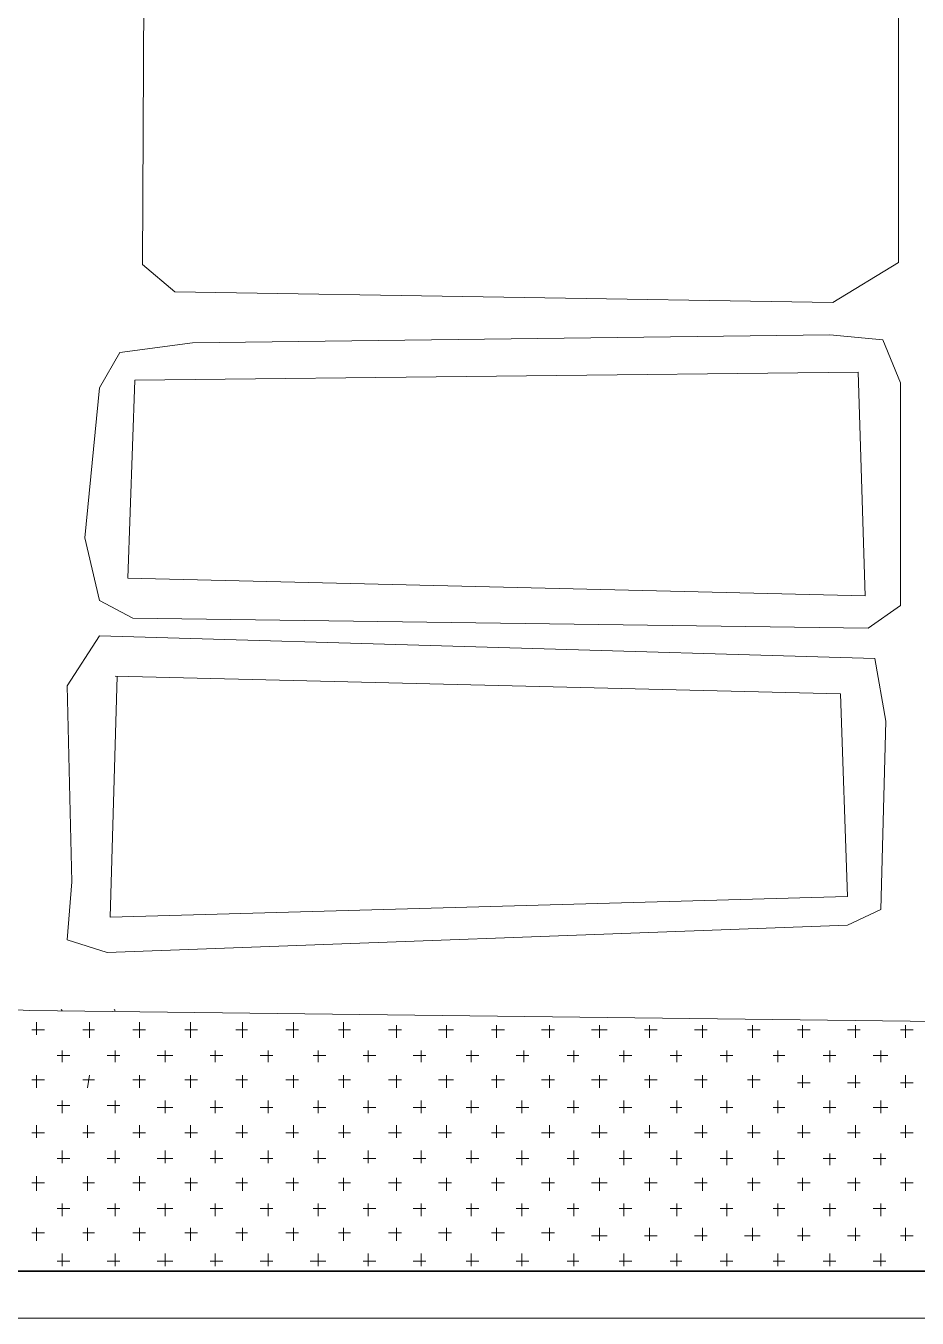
# Model space of a CAD drawing. Header units: millimetres. Extents: x -1787 to 4633, y 81 to 2259.
# Drawn here: x 2782.8 to 2893.4, y 1421.8 to 1582.1 of the extents above; entities that cross this region are included whole.
import ezdxf

# ---------------------------------------------------------------- set-up
doc = ezdxf.new("R2010")
doc.units = ezdxf.units.MM
doc.header["$MEASUREMENT"] = 0
doc.layers.get('0').update_dxf_attribs({"linetype": 'CONTINUOUS'})

msp = doc.modelspace()

# ---------------------------------------------------------------- linework, layer by layer
at = {"color": 5, "linetype": 'Continuous', "lineweight": 20, "true_color": 0x000005}
for points in [[(3645.69714, 1845.46948), (3342.1445, 1602.60304), (3105.48046, 1471.50138), (3032.38946, 1456.9075), (2783.32062, 1459.94789), (2651.24604, 1466.51514)], [(2650.39473, 1421.76058), (3045.40233, 1421.76058), (3045.40233, 1421.76058)]]:
    msp.add_lwpolyline(points, dxfattribs=at)
at = {"color": 4, "linetype": 'Continuous', "lineweight": 15, "true_color": 0x000004}
msp.add_lwpolyline([(3068.75254, 1464.08283), (3038.59186, 1544.34915), (2905.05788, 1546.90308), (2901.89587, 1554.0784), (2904.69303, 1627.1694), (2891.07208, 1627.1694), (2891.07208, 1552.74063), (2882.92383, 1547.75439), (2801.31974, 1549.09216), (2797.30642, 1552.4974), (2797.67127, 1627.1694), (2721.05342, 1627.1694), (2716.06717, 1629.96656), (2706.33792, 1628.38556), (2723.85058, 1564.90219), (2723.85058, 1557.11879), (2716.67525, 1553.34871), (2492.17278, 1571.10459), (2259.64367, 1608.80544), (2040.12744, 1677.03181)], dxfattribs=at)
at = {"color": 2, "linetype": 'Continuous', "lineweight": 20, "true_color": 0x000002}
for points in [[(2791.95533, 1537.17383), (2794.50926, 1541.55199), (2803.50882, 1542.76815), (2882.55899, 1543.74107), (2889.12623, 1543.13299), (2891.31531, 1537.78191), (2891.31531, 1510.17515), (2887.302, 1507.37799), (2796.09027, 1508.59415), (2791.95533, 1510.78323), (2790.1311, 1518.56663)], [(2787.94202, 1500.20267), (2791.95533, 1506.40507), (2888.15331, 1503.60791), (2889.49108, 1495.82451), (2888.883, 1472.47431), (2884.74807, 1470.52846), (2792.92826, 1467.12322), (2787.94202, 1468.70422), (2788.5501, 1475.87954)]]:
    msp.add_lwpolyline(points, close=True, dxfattribs=at)
at = {"color": 7, "linetype": 'Continuous', "lineweight": 15, "true_color": 0x000007}
msp.add_lwpolyline([(2796.3335, 1538.14675), (2795.48219, 1513.58039), (2886.93715, 1511.39131), (2886.08584, 1539.11968)], close=True, dxfattribs=at)
msp.add_lwpolyline([(2793.90118, 1501.41883), (2883.89676, 1499.22975), (2884.74807, 1474.05531), (2793.29311, 1471.50138), (2794.14442, 1501.41883)], dxfattribs=at)
at = {"color": 1, "linetype": 'Continuous', "lineweight": 35, "true_color": 0x000001}
msp.add_lwpolyline([(3045.40233, 1427.59813), (2650.02988, 1427.59813), (2640.42225, 1437.32739), (2640.42225, 1450.94834), (2656.59713, 1466.51514)], dxfattribs=at)
at = {"color": 3, "linetype": 'Continuous', "lineweight": 15, "true_color": 0x000003}
for points in [[(2787.33394, 1459.94789), (2787.21232, 1460.06951), (2787.21232, 1460.06951)], [(2793.90118, 1459.94789), (2793.77957, 1460.06951), (2793.77957, 1460.06951)], [(2783.56386, 1457.51558), (2785.14486, 1457.51558), (2785.14486, 1457.51558)], [(2784.17193, 1456.9075), (2784.17193, 1458.48851), (2784.17193, 1458.48851)], [(2789.88787, 1457.51558), (2791.34726, 1457.51558), (2791.34726, 1457.51558)], [(2790.73918, 1456.54266), (2790.73918, 1458.48851), (2790.73918, 1458.48851)], [(2796.09027, 1457.51558), (2797.67127, 1457.51558), (2797.67127, 1457.51558)], [(2796.94158, 1456.54266), (2796.94158, 1458.48851), (2796.94158, 1458.48851)], [(2802.5359, 1457.51558), (2804.1169, 1457.51558), (2804.1169, 1457.51558)], [(2803.26559, 1456.54266), (2803.26559, 1458.48851), (2803.26559, 1458.48851)], [(2808.85991, 1457.51558), (2810.3193, 1457.51558), (2810.3193, 1457.51558)], [(2809.71122, 1456.54266), (2809.71122, 1458.48851), (2809.71122, 1458.48851)], [(2815.06231, 1457.51558), (2816.64331, 1457.51558), (2816.64331, 1457.51558)], [(2816.03523, 1456.54266), (2816.03523, 1458.48851), (2816.03523, 1458.48851)], [(2821.62955, 1457.51558), (2823.08894, 1457.51558), (2823.08894, 1457.51558)], [(2822.23763, 1456.54266), (2822.23763, 1458.48851), (2822.23763, 1458.48851)], [(2827.83195, 1457.51558), (2829.41295, 1457.51558), (2829.41295, 1457.51558)], [(2828.80487, 1456.54266), (2828.80487, 1458.12366), (2828.80487, 1458.12366)], [(2834.03435, 1457.51558), (2835.85858, 1457.51558), (2835.85858, 1457.51558)], [(2835.00727, 1456.54266), (2835.00727, 1458.12366), (2835.00727, 1458.12366)], [(2840.60159, 1457.51558), (2842.18259, 1457.51558), (2842.18259, 1457.51558)], [(2841.20967, 1456.54266), (2841.20967, 1458.12366), (2841.20967, 1458.12366)], [(2846.80399, 1457.51558), (2848.38499, 1457.51558), (2848.38499, 1457.51558)], [(2847.77691, 1456.54266), (2847.77691, 1458.12366), (2847.77691, 1458.12366)], [(2853.00639, 1457.51558), (2854.95224, 1457.51558), (2854.95224, 1457.51558)], [(2853.97931, 1456.54266), (2853.97931, 1458.12366), (2853.97931, 1458.12366)], [(2859.57363, 1457.51558), (2861.15463, 1457.51558), (2861.15463, 1457.51558)], [(2860.18171, 1456.54266), (2860.18171, 1458.12366), (2860.18171, 1458.12366)], [(2865.77603, 1457.51558), (2867.35703, 1457.51558), (2867.35703, 1457.51558)], [(2866.74895, 1456.54266), (2866.74895, 1458.12366), (2866.74895, 1458.12366)], [(2872.34327, 1457.51558), (2873.92428, 1457.51558), (2873.92428, 1457.51558)], [(2872.95135, 1456.54266), (2872.95135, 1458.12366), (2872.95135, 1458.12366)], [(2878.54567, 1457.51558), (2880.12667, 1457.51558), (2880.12667, 1457.51558)], [(2879.15375, 1456.54266), (2879.15375, 1458.12366), (2879.15375, 1458.12366)], [(2884.74807, 1457.51558), (2886.32907, 1457.51558), (2886.32907, 1457.51558)], [(2885.72099, 1456.54266), (2885.72099, 1458.12366), (2885.72099, 1458.12366)], [(2891.31531, 1457.51558), (2892.89632, 1457.51558), (2892.89632, 1457.51558)], [(2891.92339, 1456.54266), (2891.92339, 1458.12366), (2891.92339, 1458.12366)], [(2786.72586, 1454.35357), (2788.30687, 1454.35357), (2788.30687, 1454.35357)], [(2787.33394, 1453.50227), (2787.33394, 1454.96165), (2787.33394, 1454.96165)], [(2792.92826, 1454.35357), (2794.50926, 1454.35357), (2794.50926, 1454.35357)], [(2793.90118, 1453.50227), (2793.90118, 1454.96165), (2793.90118, 1454.96165)], [(2799.13066, 1454.35357), (2801.07651, 1454.35357), (2801.07651, 1454.35357)], [(2800.10358, 1453.50227), (2800.10358, 1454.96165), (2800.10358, 1454.96165)], [(2805.6979, 1454.35357), (2807.27891, 1454.35357), (2807.27891, 1454.35357)], [(2806.30598, 1453.50227), (2806.30598, 1454.96165), (2806.30598, 1454.96165)], [(2811.9003, 1454.35357), (2813.4813, 1454.35357), (2813.4813, 1454.35357)], [(2812.87323, 1453.50227), (2812.87323, 1454.96165), (2812.87323, 1454.96165)], [(2818.46754, 1454.35357), (2820.04855, 1454.35357), (2820.04855, 1454.35357)], [(2819.07562, 1453.50227), (2819.07562, 1454.96165), (2819.07562, 1454.96165)], [(2824.66994, 1454.35357), (2826.25095, 1454.35357), (2826.25095, 1454.35357)], [(2825.27802, 1453.50227), (2825.27802, 1454.96165), (2825.27802, 1454.96165)], [(2830.87234, 1454.35357), (2832.45334, 1454.35357), (2832.45334, 1454.35357)], [(2831.84527, 1453.50227), (2831.84527, 1454.96165), (2831.84527, 1454.96165)], [(2837.43958, 1454.35357), (2839.02059, 1454.35357), (2839.02059, 1454.35357)], [(2838.04766, 1453.50227), (2838.04766, 1454.96165), (2838.04766, 1454.96165)], [(2843.64198, 1454.35357), (2845.22299, 1454.35357), (2845.22299, 1454.35357)], [(2844.61491, 1453.50227), (2844.61491, 1454.96165), (2844.61491, 1454.96165)], [(2849.966, 1454.35357), (2851.42538, 1454.35357), (2851.42538, 1454.35357)], [(2850.81731, 1453.50227), (2850.81731, 1454.96165), (2850.81731, 1454.96165)], [(2856.41162, 1454.35357), (2857.99263, 1454.35357), (2857.99263, 1454.35357)], [(2857.0197, 1453.50227), (2857.0197, 1454.96165), (2857.0197, 1454.96165)], [(2862.73564, 1454.35357), (2864.19503, 1454.35357), (2864.19503, 1454.35357)], [(2863.58695, 1453.50227), (2863.58695, 1454.96165), (2863.58695, 1454.96165)], [(2868.93804, 1454.35357), (2870.51904, 1454.35357), (2870.51904, 1454.35357)], [(2869.78935, 1453.50227), (2869.78935, 1454.96165), (2869.78935, 1454.96165)], [(2875.50528, 1454.35357), (2876.96467, 1454.35357), (2876.96467, 1454.35357)], [(2876.11336, 1453.50227), (2876.11336, 1454.96165), (2876.11336, 1454.96165)], [(2881.70768, 1454.35357), (2883.28868, 1454.35357), (2883.28868, 1454.35357)], [(2882.55899, 1453.50227), (2882.55899, 1454.96165), (2882.55899, 1454.96165)], [(2887.91008, 1454.35357), (2889.73431, 1454.35357), (2889.73431, 1454.35357)], [(2888.883, 1453.50227), (2888.883, 1454.96165), (2888.883, 1454.96165)], [(2783.56386, 1451.31318), (2785.14486, 1451.31318), (2785.14486, 1451.31318)], [(2784.17193, 1450.34026), (2784.17193, 1451.92126), (2784.17193, 1451.92126)], [(2789.88787, 1451.31318), (2791.34726, 1451.31318), (2791.34726, 1451.31318)], [(2790.49595, 1450.34026), (2790.73918, 1451.92126), (2790.73918, 1451.92126)], [(2796.09027, 1451.31318), (2797.67127, 1451.31318), (2797.67127, 1451.31318)], [(2796.94158, 1450.34026), (2796.94158, 1451.92126), (2796.94158, 1451.92126)], [(2802.5359, 1451.31318), (2804.1169, 1451.31318), (2804.1169, 1451.31318)], [(2803.26559, 1450.34026), (2803.26559, 1451.92126), (2803.26559, 1451.92126)], [(2808.85991, 1451.31318), (2810.3193, 1451.31318), (2810.3193, 1451.31318)], [(2809.71122, 1450.34026), (2809.71122, 1451.92126), (2809.71122, 1451.92126)], [(2815.06231, 1451.31318), (2816.64331, 1451.31318), (2816.64331, 1451.31318)], [(2816.03523, 1450.34026), (2816.03523, 1451.92126), (2816.03523, 1451.92126)], [(2821.62955, 1451.31318), (2823.08894, 1451.31318), (2823.08894, 1451.31318)], [(2822.23763, 1450.34026), (2822.23763, 1451.92126), (2822.23763, 1451.92126)], [(2827.83195, 1451.31318), (2829.41295, 1451.31318), (2829.41295, 1451.31318)], [(2828.80487, 1450.34026), (2828.80487, 1451.92126), (2828.80487, 1451.92126)], [(2834.03435, 1451.31318), (2835.85858, 1451.31318), (2835.85858, 1451.31318)], [(2835.00727, 1450.34026), (2835.00727, 1451.92126), (2835.00727, 1451.92126)], [(2840.60159, 1451.31318), (2842.18259, 1451.31318), (2842.18259, 1451.31318)], [(2841.20967, 1450.34026), (2841.20967, 1451.92126), (2841.20967, 1451.92126)], [(2846.80399, 1451.31318), (2848.38499, 1451.31318), (2848.38499, 1451.31318)], [(2847.77691, 1450.34026), (2847.77691, 1451.92126), (2847.77691, 1451.92126)], [(2853.00639, 1451.31318), (2854.95224, 1451.31318), (2854.95224, 1451.31318)], [(2853.97931, 1450.34026), (2853.97931, 1451.92126), (2853.97931, 1451.92126)], [(2859.57363, 1451.31318), (2861.15463, 1451.31318), (2861.15463, 1451.31318)], [(2860.18171, 1450.34026), (2860.18171, 1451.92126), (2860.18171, 1451.92126)], [(2865.77603, 1451.31318), (2867.35703, 1451.31318), (2867.35703, 1451.31318)], [(2866.74895, 1450.34026), (2866.74895, 1451.92126), (2866.74895, 1451.92126)], [(2872.34327, 1451.31318), (2873.92428, 1451.31318), (2873.92428, 1451.31318)], [(2872.95135, 1450.34026), (2872.95135, 1451.92126), (2872.95135, 1451.92126)], [(2879.15375, 1450.34026), (2879.15375, 1451.92126), (2879.15375, 1451.92126)], [(2885.72099, 1450.34026), (2885.72099, 1451.92126), (2885.72099, 1451.92126)], [(2891.92339, 1450.34026), (2891.92339, 1451.92126), (2891.92339, 1451.92126)], [(2878.54567, 1450.94834), (2880.12667, 1450.94834), (2880.12667, 1450.94834)], [(2884.74807, 1450.94834), (2886.32907, 1450.94834), (2886.32907, 1450.94834)], [(2891.31531, 1450.94834), (2892.89632, 1450.94834), (2892.89632, 1450.94834)], [(2786.72586, 1448.15118), (2788.30687, 1448.15118), (2788.30687, 1448.15118)], [(2787.33394, 1447.17825), (2787.33394, 1448.75926), (2787.33394, 1448.75926)], [(2792.92826, 1448.15118), (2794.50926, 1448.15118), (2794.50926, 1448.15118)], [(2793.90118, 1447.17825), (2793.90118, 1448.75926), (2793.90118, 1448.75926)], [(2799.13066, 1447.90795), (2801.07651, 1447.90795), (2801.07651, 1447.90795)], [(2800.10358, 1447.17825), (2800.10358, 1448.75926), (2800.10358, 1448.75926)], [(2805.6979, 1447.90795), (2807.27891, 1447.90795), (2807.27891, 1447.90795)], [(2806.30598, 1447.17825), (2806.30598, 1448.75926), (2806.30598, 1448.75926)], [(2811.9003, 1447.90795), (2813.4813, 1447.90795), (2813.4813, 1447.90795)], [(2812.87323, 1447.17825), (2812.87323, 1448.75926), (2812.87323, 1448.75926)], [(2818.46754, 1447.90795), (2820.04855, 1447.90795), (2820.04855, 1447.90795)], [(2819.07562, 1447.17825), (2819.07562, 1448.75926), (2819.07562, 1448.75926)], [(2824.66994, 1447.90795), (2826.25095, 1447.90795), (2826.25095, 1447.90795)], [(2825.27802, 1447.17825), (2825.27802, 1448.75926), (2825.27802, 1448.75926)], [(2830.87234, 1447.90795), (2832.45334, 1447.90795), (2832.45334, 1447.90795)], [(2831.84527, 1447.17825), (2831.84527, 1448.75926), (2831.84527, 1448.75926)], [(2837.43958, 1447.90795), (2839.02059, 1447.90795), (2839.02059, 1447.90795)], [(2838.04766, 1447.17825), (2838.04766, 1448.75926), (2838.04766, 1448.75926)], [(2843.64198, 1447.90795), (2845.22299, 1447.90795), (2845.22299, 1447.90795)], [(2844.37168, 1447.17825), (2844.37168, 1448.75926), (2844.37168, 1448.75926)], [(2849.966, 1447.90795), (2851.42538, 1447.90795), (2851.42538, 1447.90795)], [(2850.81731, 1447.17825), (2850.81731, 1448.75926), (2850.81731, 1448.75926)], [(2856.41162, 1447.90795), (2857.99263, 1447.90795), (2857.99263, 1447.90795)], [(2857.0197, 1447.17825), (2857.0197, 1448.75926), (2857.0197, 1448.75926)], [(2862.73564, 1447.90795), (2864.19503, 1447.90795), (2864.19503, 1447.90795)], [(2863.58695, 1447.17825), (2863.58695, 1448.75926), (2863.58695, 1448.75926)], [(2868.93804, 1447.90795), (2870.51904, 1447.90795), (2870.51904, 1447.90795)], [(2869.78935, 1447.17825), (2869.78935, 1448.75926), (2869.78935, 1448.75926)], [(2875.50528, 1447.90795), (2876.96467, 1447.90795), (2876.96467, 1447.90795)], [(2876.11336, 1447.17825), (2876.11336, 1448.75926), (2876.11336, 1448.75926)], [(2881.70768, 1447.90795), (2883.28868, 1447.90795), (2883.28868, 1447.90795)], [(2882.55899, 1447.17825), (2882.55899, 1448.75926), (2882.55899, 1448.75926)], [(2887.91008, 1447.90795), (2889.73431, 1447.90795), (2889.73431, 1447.90795)], [(2888.883, 1447.17825), (2888.883, 1448.75926), (2888.883, 1448.75926)], [(2783.56386, 1444.74594), (2785.14486, 1444.74594), (2785.14486, 1444.74594)], [(2784.17193, 1444.13786), (2784.17193, 1445.71886), (2784.17193, 1445.71886)], [(2789.88787, 1444.74594), (2791.34726, 1444.74594), (2791.34726, 1444.74594)], [(2790.49595, 1444.13786), (2790.49595, 1445.71886), (2790.49595, 1445.71886)], [(2796.09027, 1444.74594), (2797.67127, 1444.74594), (2797.67127, 1444.74594)], [(2796.94158, 1444.13786), (2796.94158, 1445.71886), (2796.94158, 1445.71886)], [(2802.5359, 1444.74594), (2804.1169, 1444.74594), (2804.1169, 1444.74594)], [(2803.26559, 1444.13786), (2803.26559, 1445.71886), (2803.26559, 1445.71886)], [(2808.85991, 1444.74594), (2810.3193, 1444.74594), (2810.3193, 1444.74594)], [(2809.71122, 1444.13786), (2809.71122, 1445.71886), (2809.71122, 1445.71886)], [(2815.06231, 1444.74594), (2816.64331, 1444.74594), (2816.64331, 1444.74594)], [(2816.03523, 1444.13786), (2816.03523, 1445.71886), (2816.03523, 1445.71886)], [(2821.62955, 1444.74594), (2823.08894, 1444.74594), (2823.08894, 1444.74594)], [(2822.23763, 1444.13786), (2822.23763, 1445.71886), (2822.23763, 1445.71886)], [(2827.83195, 1444.74594), (2829.41295, 1444.74594), (2829.41295, 1444.74594)], [(2828.80487, 1444.13786), (2828.80487, 1445.71886), (2828.80487, 1445.71886)], [(2834.03435, 1444.74594), (2835.61535, 1444.74594), (2835.61535, 1444.74594)], [(2835.00727, 1444.13786), (2835.00727, 1445.71886), (2835.00727, 1445.71886)], [(2840.60159, 1444.74594), (2842.18259, 1444.74594), (2842.18259, 1444.74594)], [(2841.20967, 1444.13786), (2841.20967, 1445.71886), (2841.20967, 1445.71886)], [(2846.80399, 1444.74594), (2848.38499, 1444.74594), (2848.38499, 1444.74594)], [(2847.77691, 1444.13786), (2847.77691, 1445.71886), (2847.77691, 1445.71886)], [(2853.00639, 1444.74594), (2854.95224, 1444.74594), (2854.95224, 1444.74594)], [(2853.97931, 1444.13786), (2853.97931, 1445.71886), (2853.97931, 1445.71886)], [(2859.57363, 1444.74594), (2861.15463, 1444.74594), (2861.15463, 1444.74594)], [(2860.18171, 1444.13786), (2860.18171, 1445.71886), (2860.18171, 1445.71886)], [(2865.77603, 1444.74594), (2867.35703, 1444.74594), (2867.35703, 1444.74594)], [(2866.74895, 1444.13786), (2866.74895, 1445.71886), (2866.74895, 1445.71886)], [(2872.34327, 1444.74594), (2873.92428, 1444.74594), (2873.92428, 1444.74594)], [(2872.95135, 1444.13786), (2872.95135, 1445.71886), (2872.95135, 1445.71886)], [(2878.54567, 1444.74594), (2880.12667, 1444.74594), (2880.12667, 1444.74594)], [(2879.15375, 1444.13786), (2879.15375, 1445.71886), (2879.15375, 1445.71886)], [(2884.74807, 1444.74594), (2886.32907, 1444.74594), (2886.32907, 1444.74594)], [(2885.72099, 1444.13786), (2885.72099, 1445.71886), (2885.72099, 1445.71886)], [(2891.31531, 1444.74594), (2892.89632, 1444.74594), (2892.89632, 1444.74594)], [(2891.92339, 1444.13786), (2891.92339, 1445.71886), (2891.92339, 1445.71886)], [(2786.72586, 1441.58393), (2788.30687, 1441.58393), (2788.30687, 1441.58393)], [(2787.33394, 1440.97585), (2787.33394, 1442.55686), (2787.33394, 1442.55686)], [(2792.92826, 1441.58393), (2794.50926, 1441.58393), (2794.50926, 1441.58393)], [(2793.90118, 1440.97585), (2793.90118, 1442.55686), (2793.90118, 1442.55686)], [(2799.13066, 1441.58393), (2801.07651, 1441.58393), (2801.07651, 1441.58393)], [(2800.10358, 1440.97585), (2800.10358, 1442.55686), (2800.10358, 1442.55686)], [(2805.6979, 1441.58393), (2807.27891, 1441.58393), (2807.27891, 1441.58393)], [(2806.30598, 1440.97585), (2806.30598, 1442.55686), (2806.30598, 1442.55686)], [(2811.9003, 1441.58393), (2813.4813, 1441.58393), (2813.4813, 1441.58393)], [(2812.87323, 1440.97585), (2812.87323, 1442.55686), (2812.87323, 1442.55686)], [(2818.46754, 1441.58393), (2820.04855, 1441.58393), (2820.04855, 1441.58393)], [(2819.07562, 1440.97585), (2819.07562, 1442.55686), (2819.07562, 1442.55686)], [(2824.66994, 1441.58393), (2826.25095, 1441.58393), (2826.25095, 1441.58393)], [(2825.27802, 1440.97585), (2825.27802, 1442.55686), (2825.27802, 1442.55686)], [(2830.87234, 1441.58393), (2832.45334, 1441.58393), (2832.45334, 1441.58393)], [(2831.84527, 1440.97585), (2831.84527, 1442.55686), (2831.84527, 1442.55686)], [(2837.43958, 1441.58393), (2839.02059, 1441.58393), (2839.02059, 1441.58393)], [(2838.04766, 1440.97585), (2838.04766, 1442.55686), (2838.04766, 1442.55686)], [(2843.64198, 1441.58393), (2845.22299, 1441.58393), (2845.22299, 1441.58393)], [(2844.37168, 1440.73262), (2844.37168, 1442.55686), (2844.37168, 1442.55686)], [(2849.966, 1441.58393), (2851.42538, 1441.58393), (2851.42538, 1441.58393)], [(2850.81731, 1440.73262), (2850.81731, 1442.55686), (2850.81731, 1442.55686)], [(2856.41162, 1441.58393), (2857.99263, 1441.58393), (2857.99263, 1441.58393)], [(2857.0197, 1440.73262), (2857.0197, 1442.55686), (2857.0197, 1442.55686)], [(2862.73564, 1441.58393), (2864.19503, 1441.58393), (2864.19503, 1441.58393)], [(2863.58695, 1440.73262), (2863.58695, 1442.55686), (2863.58695, 1442.55686)], [(2868.93804, 1441.58393), (2870.51904, 1441.58393), (2870.51904, 1441.58393)], [(2869.78935, 1440.73262), (2869.78935, 1442.55686), (2869.78935, 1442.55686)], [(2875.50528, 1441.58393), (2876.96467, 1441.58393), (2876.96467, 1441.58393)], [(2876.11336, 1440.73262), (2876.11336, 1442.55686), (2876.11336, 1442.55686)], [(2881.70768, 1441.58393), (2883.28868, 1441.58393), (2883.28868, 1441.58393)], [(2882.55899, 1440.73262), (2882.55899, 1442.19201), (2882.55899, 1442.19201)], [(2887.91008, 1441.58393), (2889.49108, 1441.58393), (2889.49108, 1441.58393)], [(2888.883, 1440.73262), (2888.883, 1442.19201), (2888.883, 1442.19201)], [(2783.56386, 1438.54354), (2785.14486, 1438.54354), (2785.14486, 1438.54354)], [(2784.17193, 1437.57062), (2784.17193, 1439.39485), (2784.17193, 1439.39485)], [(2789.88787, 1438.54354), (2791.34726, 1438.54354), (2791.34726, 1438.54354)], [(2790.49595, 1437.57062), (2790.49595, 1439.39485), (2790.49595, 1439.39485)], [(2796.09027, 1438.54354), (2797.67127, 1438.54354), (2797.67127, 1438.54354)], [(2796.94158, 1437.57062), (2796.94158, 1439.39485), (2796.94158, 1439.39485)], [(2802.5359, 1438.54354), (2804.1169, 1438.54354), (2804.1169, 1438.54354)], [(2803.26559, 1437.57062), (2803.26559, 1439.15162), (2803.26559, 1439.15162)], [(2808.85991, 1438.54354), (2810.3193, 1438.54354), (2810.3193, 1438.54354)], [(2809.71122, 1437.57062), (2809.71122, 1439.15162), (2809.71122, 1439.15162)], [(2815.06231, 1438.54354), (2816.64331, 1438.54354), (2816.64331, 1438.54354)], [(2816.03523, 1437.57062), (2816.03523, 1439.15162), (2816.03523, 1439.15162)], [(2821.62955, 1438.54354), (2823.08894, 1438.54354), (2823.08894, 1438.54354)], [(2822.23763, 1437.57062), (2822.23763, 1439.15162), (2822.23763, 1439.15162)], [(2827.83195, 1438.54354), (2829.41295, 1438.54354), (2829.41295, 1438.54354)], [(2828.80487, 1437.57062), (2828.80487, 1439.15162), (2828.80487, 1439.15162)], [(2834.03435, 1438.54354), (2835.61535, 1438.54354), (2835.61535, 1438.54354)], [(2835.00727, 1437.57062), (2835.00727, 1439.15162), (2835.00727, 1439.15162)], [(2840.60159, 1438.54354), (2842.18259, 1438.54354), (2842.18259, 1438.54354)], [(2841.20967, 1437.57062), (2841.20967, 1439.15162), (2841.20967, 1439.15162)], [(2846.80399, 1438.54354), (2848.38499, 1438.54354), (2848.38499, 1438.54354)], [(2847.77691, 1437.57062), (2847.77691, 1439.15162), (2847.77691, 1439.15162)], [(2853.00639, 1438.54354), (2854.95224, 1438.54354), (2854.95224, 1438.54354)], [(2853.97931, 1437.57062), (2853.97931, 1439.15162), (2853.97931, 1439.15162)], [(2859.57363, 1438.54354), (2861.15463, 1438.54354), (2861.15463, 1438.54354)], [(2860.18171, 1437.57062), (2860.18171, 1439.15162), (2860.18171, 1439.15162)], [(2865.77603, 1438.54354), (2867.35703, 1438.54354), (2867.35703, 1438.54354)], [(2866.74895, 1437.57062), (2866.74895, 1439.15162), (2866.74895, 1439.15162)], [(2872.34327, 1438.54354), (2873.92428, 1438.54354), (2873.92428, 1438.54354)], [(2872.95135, 1437.57062), (2872.95135, 1439.15162), (2872.95135, 1439.15162)], [(2878.54567, 1438.54354), (2880.12667, 1438.54354), (2880.12667, 1438.54354)], [(2879.15375, 1437.57062), (2879.15375, 1439.15162), (2879.15375, 1439.15162)], [(2884.74807, 1438.54354), (2886.32907, 1438.54354), (2886.32907, 1438.54354)], [(2885.72099, 1437.57062), (2885.72099, 1439.15162), (2885.72099, 1439.15162)], [(2891.31531, 1438.54354), (2892.89632, 1438.54354), (2892.89632, 1438.54354)], [(2891.92339, 1437.57062), (2891.92339, 1439.15162), (2891.92339, 1439.15162)], [(2786.72586, 1435.38153), (2788.30687, 1435.38153), (2788.30687, 1435.38153)], [(2787.33394, 1434.40861), (2787.33394, 1435.98961), (2787.33394, 1435.98961)], [(2792.92826, 1435.38153), (2794.50926, 1435.38153), (2794.50926, 1435.38153)], [(2793.90118, 1434.40861), (2793.90118, 1435.98961), (2793.90118, 1435.98961)], [(2799.13066, 1435.38153), (2801.07651, 1435.38153), (2801.07651, 1435.38153)], [(2800.10358, 1434.40861), (2800.10358, 1435.98961), (2800.10358, 1435.98961)], [(2805.6979, 1435.38153), (2807.27891, 1435.38153), (2807.27891, 1435.38153)], [(2806.30598, 1434.40861), (2806.30598, 1435.98961), (2806.30598, 1435.98961)], [(2811.9003, 1435.38153), (2813.4813, 1435.38153), (2813.4813, 1435.38153)], [(2812.87323, 1434.40861), (2812.87323, 1435.98961), (2812.87323, 1435.98961)], [(2818.46754, 1435.38153), (2820.04855, 1435.38153), (2820.04855, 1435.38153)], [(2819.07562, 1434.40861), (2819.07562, 1435.98961), (2819.07562, 1435.98961)], [(2824.66994, 1435.38153), (2826.25095, 1435.38153), (2826.25095, 1435.38153)], [(2825.27802, 1434.40861), (2825.27802, 1435.98961), (2825.27802, 1435.98961)], [(2830.87234, 1435.38153), (2832.45334, 1435.38153), (2832.45334, 1435.38153)], [(2831.84527, 1434.40861), (2831.84527, 1435.98961), (2831.84527, 1435.98961)], [(2837.43958, 1435.38153), (2839.02059, 1435.38153), (2839.02059, 1435.38153)], [(2838.04766, 1434.40861), (2838.04766, 1435.98961), (2838.04766, 1435.98961)], [(2843.64198, 1435.38153), (2845.22299, 1435.38153), (2845.22299, 1435.38153)], [(2844.37168, 1434.40861), (2844.37168, 1435.98961), (2844.37168, 1435.98961)], [(2849.966, 1435.38153), (2851.42538, 1435.38153), (2851.42538, 1435.38153)], [(2850.81731, 1434.40861), (2850.81731, 1435.98961), (2850.81731, 1435.98961)], [(2856.41162, 1435.38153), (2857.99263, 1435.38153), (2857.99263, 1435.38153)], [(2857.0197, 1434.40861), (2857.0197, 1435.98961), (2857.0197, 1435.98961)], [(2862.73564, 1435.38153), (2864.19503, 1435.38153), (2864.19503, 1435.38153)], [(2863.58695, 1434.40861), (2863.58695, 1435.98961), (2863.58695, 1435.98961)], [(2868.93804, 1435.38153), (2870.51904, 1435.38153), (2870.51904, 1435.38153)], [(2869.78935, 1434.40861), (2869.78935, 1435.98961), (2869.78935, 1435.98961)], [(2875.50528, 1435.38153), (2876.96467, 1435.38153), (2876.96467, 1435.38153)], [(2876.11336, 1434.40861), (2876.11336, 1435.98961), (2876.11336, 1435.98961)], [(2881.70768, 1435.38153), (2883.28868, 1435.38153), (2883.28868, 1435.38153)], [(2882.55899, 1434.40861), (2882.55899, 1435.98961), (2882.55899, 1435.98961)], [(2887.91008, 1435.38153), (2889.49108, 1435.38153), (2889.49108, 1435.38153)], [(2888.883, 1434.40861), (2888.883, 1435.98961), (2888.883, 1435.98961)], [(2783.56386, 1432.34114), (2785.14486, 1432.34114), (2785.14486, 1432.34114)], [(2784.17193, 1431.36822), (2784.17193, 1432.94922), (2784.17193, 1432.94922)], [(2789.88787, 1432.34114), (2791.34726, 1432.34114), (2791.34726, 1432.34114)], [(2790.49595, 1431.36822), (2790.49595, 1432.94922), (2790.49595, 1432.94922)], [(2796.09027, 1432.34114), (2797.67127, 1432.34114), (2797.67127, 1432.34114)], [(2796.94158, 1431.36822), (2796.94158, 1432.94922), (2796.94158, 1432.94922)], [(2802.5359, 1432.34114), (2804.1169, 1432.34114), (2804.1169, 1432.34114)], [(2803.26559, 1431.36822), (2803.26559, 1432.94922), (2803.26559, 1432.94922)], [(2808.85991, 1432.34114), (2810.3193, 1432.34114), (2810.3193, 1432.34114)], [(2809.71122, 1431.36822), (2809.71122, 1432.94922), (2809.71122, 1432.94922)], [(2815.06231, 1432.34114), (2816.64331, 1432.34114), (2816.64331, 1432.34114)], [(2816.03523, 1431.36822), (2816.03523, 1432.94922), (2816.03523, 1432.94922)], [(2821.62955, 1432.34114), (2823.08894, 1432.34114), (2823.08894, 1432.34114)], [(2822.23763, 1431.36822), (2822.23763, 1432.94922), (2822.23763, 1432.94922)], [(2827.83195, 1432.34114), (2829.41295, 1432.34114), (2829.41295, 1432.34114)], [(2828.80487, 1431.36822), (2828.80487, 1432.94922), (2828.80487, 1432.94922)], [(2834.03435, 1432.34114), (2835.61535, 1432.34114), (2835.61535, 1432.34114)], [(2835.00727, 1431.36822), (2835.00727, 1432.94922), (2835.00727, 1432.94922)], [(2840.60159, 1432.34114), (2842.18259, 1432.34114), (2842.18259, 1432.34114)], [(2841.20967, 1431.36822), (2841.20967, 1432.94922), (2841.20967, 1432.94922)], [(2846.80399, 1432.34114), (2848.38499, 1432.34114), (2848.38499, 1432.34114)], [(2847.77691, 1431.36822), (2847.77691, 1432.94922), (2847.77691, 1432.94922)], [(2853.00639, 1431.9763), (2854.95224, 1431.9763), (2854.95224, 1431.9763)], [(2853.97931, 1431.36822), (2853.97931, 1432.94922), (2853.97931, 1432.94922)], [(2859.57363, 1431.9763), (2861.15463, 1431.9763), (2861.15463, 1431.9763)], [(2860.18171, 1431.36822), (2860.18171, 1432.94922), (2860.18171, 1432.94922)], [(2865.77603, 1431.9763), (2867.35703, 1431.9763), (2867.35703, 1431.9763)], [(2866.74895, 1431.36822), (2866.74895, 1432.94922), (2866.74895, 1432.94922)], [(2871.97843, 1431.9763), (2873.92428, 1431.9763), (2873.92428, 1431.9763)], [(2872.95135, 1431.36822), (2872.95135, 1432.94922), (2872.95135, 1432.94922)], [(2878.54567, 1431.9763), (2880.12667, 1431.9763), (2880.12667, 1431.9763)], [(2879.15375, 1431.36822), (2879.15375, 1432.94922), (2879.15375, 1432.94922)], [(2884.74807, 1431.9763), (2886.32907, 1431.9763), (2886.32907, 1431.9763)], [(2885.72099, 1431.36822), (2885.72099, 1432.94922), (2885.72099, 1432.94922)], [(2891.31531, 1431.9763), (2892.89632, 1431.9763), (2892.89632, 1431.9763)], [(2891.92339, 1431.36822), (2891.92339, 1432.94922), (2891.92339, 1432.94922)], [(2786.72586, 1428.81429), (2788.30687, 1428.81429), (2788.30687, 1428.81429)], [(2787.33394, 1428.20621), (2787.33394, 1429.78722), (2787.33394, 1429.78722)], [(2792.92826, 1428.81429), (2794.50926, 1428.81429), (2794.50926, 1428.81429)], [(2793.90118, 1428.20621), (2793.90118, 1429.78722), (2793.90118, 1429.78722)], [(2799.13066, 1428.81429), (2801.07651, 1428.81429), (2801.07651, 1428.81429)], [(2800.10358, 1428.20621), (2800.10358, 1429.78722), (2800.10358, 1429.78722)], [(2805.6979, 1428.81429), (2807.27891, 1428.81429), (2807.27891, 1428.81429)], [(2806.30598, 1428.20621), (2806.30598, 1429.78722), (2806.30598, 1429.78722)], [(2811.9003, 1428.81429), (2813.4813, 1428.81429), (2813.4813, 1428.81429)], [(2812.87323, 1428.20621), (2812.87323, 1429.78722), (2812.87323, 1429.78722)], [(2818.1027, 1428.81429), (2820.04855, 1428.81429), (2820.04855, 1428.81429)], [(2819.07562, 1428.20621), (2819.07562, 1429.78722), (2819.07562, 1429.78722)], [(2824.66994, 1428.81429), (2826.25095, 1428.81429), (2826.25095, 1428.81429)], [(2825.27802, 1428.20621), (2825.27802, 1429.78722), (2825.27802, 1429.78722)], [(2830.87234, 1428.81429), (2832.45334, 1428.81429), (2832.45334, 1428.81429)], [(2831.84527, 1428.20621), (2831.84527, 1429.78722), (2831.84527, 1429.78722)], [(2837.43958, 1428.81429), (2839.02059, 1428.81429), (2839.02059, 1428.81429)], [(2838.04766, 1428.20621), (2838.04766, 1429.78722), (2838.04766, 1429.78722)], [(2843.64198, 1428.81429), (2845.22299, 1428.81429), (2845.22299, 1428.81429)], [(2844.37168, 1428.20621), (2844.37168, 1429.78722), (2844.37168, 1429.78722)], [(2849.966, 1428.81429), (2851.42538, 1428.81429), (2851.42538, 1428.81429)], [(2850.81731, 1428.20621), (2850.81731, 1429.78722), (2850.81731, 1429.78722)], [(2856.41162, 1428.81429), (2857.99263, 1428.81429), (2857.99263, 1428.81429)], [(2857.0197, 1428.20621), (2857.0197, 1429.78722), (2857.0197, 1429.78722)], [(2862.73564, 1428.81429), (2864.19503, 1428.81429), (2864.19503, 1428.81429)], [(2863.58695, 1428.20621), (2863.58695, 1429.78722), (2863.58695, 1429.78722)], [(2868.93804, 1428.81429), (2870.51904, 1428.81429), (2870.51904, 1428.81429)], [(2869.78935, 1428.20621), (2869.78935, 1429.78722), (2869.78935, 1429.78722)], [(2875.50528, 1428.81429), (2876.96467, 1428.81429), (2876.96467, 1428.81429)], [(2876.11336, 1428.20621), (2876.11336, 1429.78722), (2876.11336, 1429.78722)], [(2881.70768, 1428.81429), (2883.28868, 1428.81429), (2883.28868, 1428.81429)], [(2882.55899, 1428.20621), (2882.55899, 1429.78722), (2882.55899, 1429.78722)], [(2887.91008, 1428.81429), (2889.49108, 1428.81429), (2889.49108, 1428.81429)], [(2888.883, 1428.20621), (2888.883, 1429.78722), (2888.883, 1429.78722)]]:
    msp.add_lwpolyline(points, dxfattribs=at)

doc.saveas('drawing.dxf')
